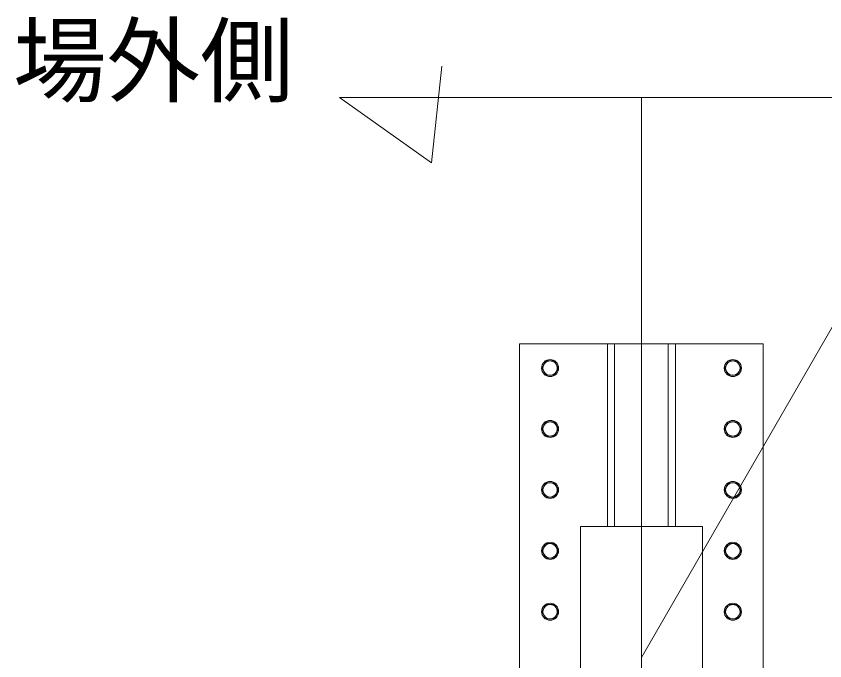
# Model space of a CAD drawing. Units: millimetres, scale not verified. Extents: x -16120 to 16120, y -26100 to 26100.
# Drawn here: x 6202 to 7530, y 13622 to 14681 of the extents above; entities that cross this region are included whole.
import ezdxf
from ezdxf.enums import TextEntityAlignment as Align

# ---------------------------------------------------------------- set-up
doc = ezdxf.new("R2010")
doc.units = ezdxf.units.MM
doc.header["$LTSCALE"] = 150
doc.linetypes.add('CHAIN2', pattern=[12, 9, -1, 1, -1])
for name, color, linetype, lineweight in [('0-6_ﾎﾞﾙﾄ類', 134, 'Continuous', 18), ('1-0_大型連結用梁42', 134, 'Continuous', 18), ('1-6_通芯', 134, 'CHAIN2', 18), ('1-B_文字', 134, 'Continuous', 18)]:
    doc.layers.add(name, color=color, linetype=linetype, lineweight=lineweight)
doc.styles.add('ＭＳ ゴシック', font='')
doc.styles.get('ＭＳ ゴシック').set_extended_font_data('MS Gothic')

msp = doc.modelspace()

# ---------------------------------------------------------------- linework, layer by layer
at = {"layer": '0-6_ﾎﾞﾙﾄ類'}
for points in [[(7071.7, 14114.8), (7064.9, 14103), (7071.7, 14091.2), (7085.4, 14091.2), (7092.2, 14103), (7085.4, 14114.8)], [(7385.4, 14114.8), (7392.2, 14103), (7385.4, 14091.2), (7371.7, 14091.2), (7364.9, 14103), (7371.7, 14114.8)], [(7071.7, 14014.8), (7064.9, 14003), (7071.7, 13991.2), (7085.4, 13991.2), (7092.2, 14003), (7085.4, 14014.8)], [(7385.4, 14014.8), (7392.2, 14003), (7385.4, 13991.2), (7371.7, 13991.2), (7364.9, 14003), (7371.7, 14014.8)], [(7071.7, 13914.8), (7064.9, 13903), (7071.7, 13891.2), (7085.4, 13891.2), (7092.2, 13903), (7085.4, 13914.8)], [(7385.4, 13914.8), (7392.2, 13903), (7385.4, 13891.2), (7371.7, 13891.2), (7364.9, 13903), (7371.7, 13914.8)], [(7071.7, 13814.8), (7064.9, 13803), (7071.7, 13791.2), (7085.4, 13791.2), (7092.2, 13803), (7085.4, 13814.8)], [(7385.4, 13814.8), (7392.2, 13803), (7385.4, 13791.2), (7371.7, 13791.2), (7364.9, 13803), (7371.7, 13814.8)], [(7071.7, 13714.8), (7064.9, 13703), (7071.7, 13691.2), (7085.4, 13691.2), (7092.2, 13703), (7085.4, 13714.8)], [(7385.4, 13714.8), (7392.2, 13703), (7385.4, 13691.2), (7371.7, 13691.2), (7364.9, 13703), (7371.7, 13714.8)]]:
    msp.add_lwpolyline(points, close=True, dxfattribs=at)
for centre, radius in [((7078.6, 14103), 14), ((7078.6, 14103), 11.8), ((7378.6, 14103), 14), ((7378.6, 14103), 11.8), ((7078.6, 14003), 14), ((7078.6, 14003), 11.8), ((7378.6, 14003), 14), ((7378.6, 14003), 11.8), ((7078.6, 13903), 14), ((7078.6, 13903), 11.8), ((7378.6, 13903), 14), ((7378.6, 13903), 11.8), ((7078.6, 13803), 14), ((7078.6, 13803), 11.8), ((7378.6, 13803), 14), ((7378.6, 13803), 11.8), ((7078.6, 13703), 14), ((7078.6, 13703), 11.8), ((7378.6, 13703), 14), ((7378.6, 13703), 11.8)]:
    msp.add_circle(centre, radius, dxfattribs=at)
at = {"layer": '1-0_大型連結用梁42'}
msp.add_line((7228.6, 13843), (7228.6, 13453), dxfattribs=at)
msp.add_lwpolyline([(7333.1, 13353), (7428.6, 13353), (7428.6, 14143), (7028.6, 14143), (7028.6, 13353), (7124.1, 13353)], dxfattribs=at)
for points in [[(7172.6, 13843), (7184.6, 13843), (7184.6, 14143), (7172.6, 14143)], [(7284.6, 13843), (7272.6, 13843), (7272.6, 14143), (7284.6, 14143)], [(7128.6, 13843), (7328.6, 13843), (7328.6, 13453), (7128.6, 13453)]]:
    msp.add_lwpolyline(points, close=True, dxfattribs=at)
at = {"layer": '1-6_通芯'}
msp.add_line((7228.6, 14546.8), (7228.6, 6670.5), dxfattribs=at)
at = {"layer": '1-B_文字'}
msp.add_line((6884, 14440), (6900.7, 14598.4), dxfattribs=at)
for points in [[(7724.5, 14546.8), (6732.6, 14546.8), (6884, 14440)], [(7228.6, 13627.9), (7574.3, 14226.8), (7574.9, 14226.8)]]:
    msp.add_lwpolyline(points, dxfattribs=at)

# ---------------------------------------------------------------- texts
at = {"layer": '1-B_文字', "style": 'ＭＳ ゴシック'}
msp.add_text('場外側', height=112.6, dxfattribs=at).set_placement((6196.8, 14517.6), align=Align.BOTTOM_LEFT)

doc.saveas('drawing.dxf')
